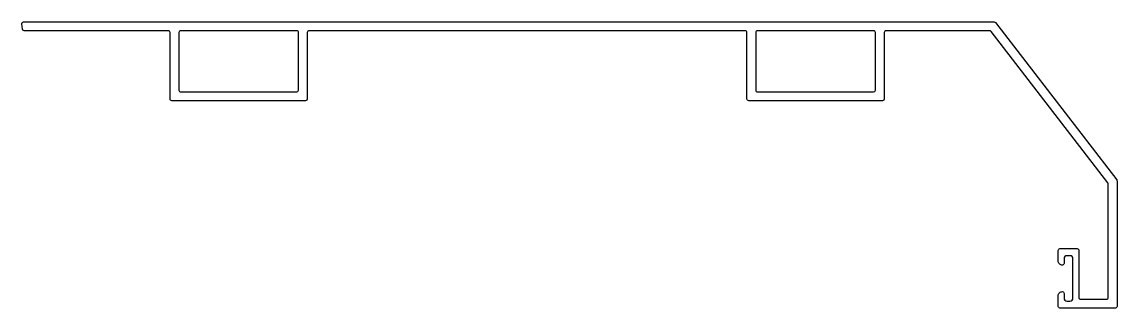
# Model space of a CAD drawing. Extents: x 664 to 850, y 482 to 530.
import ezdxf

# ---------------------------------------------------------------- set-up
doc = ezdxf.new("R2010")
doc.units = 0
doc.layers.get('0').update_dxf_attribs({"linetype": 'CONTINUOUS'})

msp = doc.modelspace()

# ---------------------------------------------------------------- linework, layer by layer
at = {"color": 0}
for points in [[(664.13, 529.13), (664.04, 530.03, -0.441414), (664.34, 530.36), (829.08, 530.36, -0.232693), (829.31, 530.24), (849.91, 503.51, -0.165474), (849.97, 503.32), (849.98, 482.05, -0.414315), (849.68, 481.75), (841.88, 481.75), (840.28, 481.75, -0.414214), (839.98, 482.05), (839.98, 483.85, -0.414214), (840.68, 484.55), (840.68, 484.55, -0.414214), (840.98, 484.25), (840.98, 483.45, 0.414214), (841.48, 482.95), (841.98, 482.95, 0.414214), (842.48, 483.45), (842.48, 490.15, 0.414214), (841.98, 490.65), (841.48, 490.65, 0.414214), (840.98, 490.15), (840.98, 489.35, -0.414214), (840.68, 489.05), (840.68, 489.05, -0.414214), (839.98, 489.75), (839.98, 491.55, -0.414214), (840.28, 491.85), (843.18, 491.85, -0.414214), (843.48, 491.55), (843.48, 483.55, 0.414214), (843.78, 483.25), (848.18, 483.25, 0.414315), (848.48, 483.55), (848.47, 502.81, 0.165474), (848.41, 503), (828.58, 528.74, 0.232693), (828.34, 528.86), (810.74, 528.86, 0.414214), (810.44, 528.56), (810.44, 517.26, -0.414095), (810.14, 516.96), (787.44, 516.96, -0.414214), (787.14, 517.26), (787.14, 528.56, 0.414214), (786.84, 528.86), (712.8, 528.86, 0.414214), (712.5, 528.56), (712.5, 517.26, -0.414095), (712.2, 516.96), (689.5, 516.96, -0.414214), (689.2, 517.26), (689.2, 528.56, 0.414214), (688.9, 528.86), (664.43, 528.86, -0.387527)], [(710.71, 528.86), (691, 528.86, 0.414214), (690.7, 528.56), (690.7, 518.76, 0.414214), (691, 518.46), (710.7, 518.46, 0.414095), (711, 518.76), (711.01, 528.56, 0.414332)], [(808.65, 528.86), (788.94, 528.86, 0.414214), (788.64, 528.56), (788.64, 518.76, 0.414214), (788.94, 518.46), (808.64, 518.46, 0.414095), (808.94, 518.76), (808.95, 528.56, 0.414332)]]:
    msp.add_lwpolyline(points, format="xyb", close=True, dxfattribs=at)

doc.saveas('drawing.dxf')
